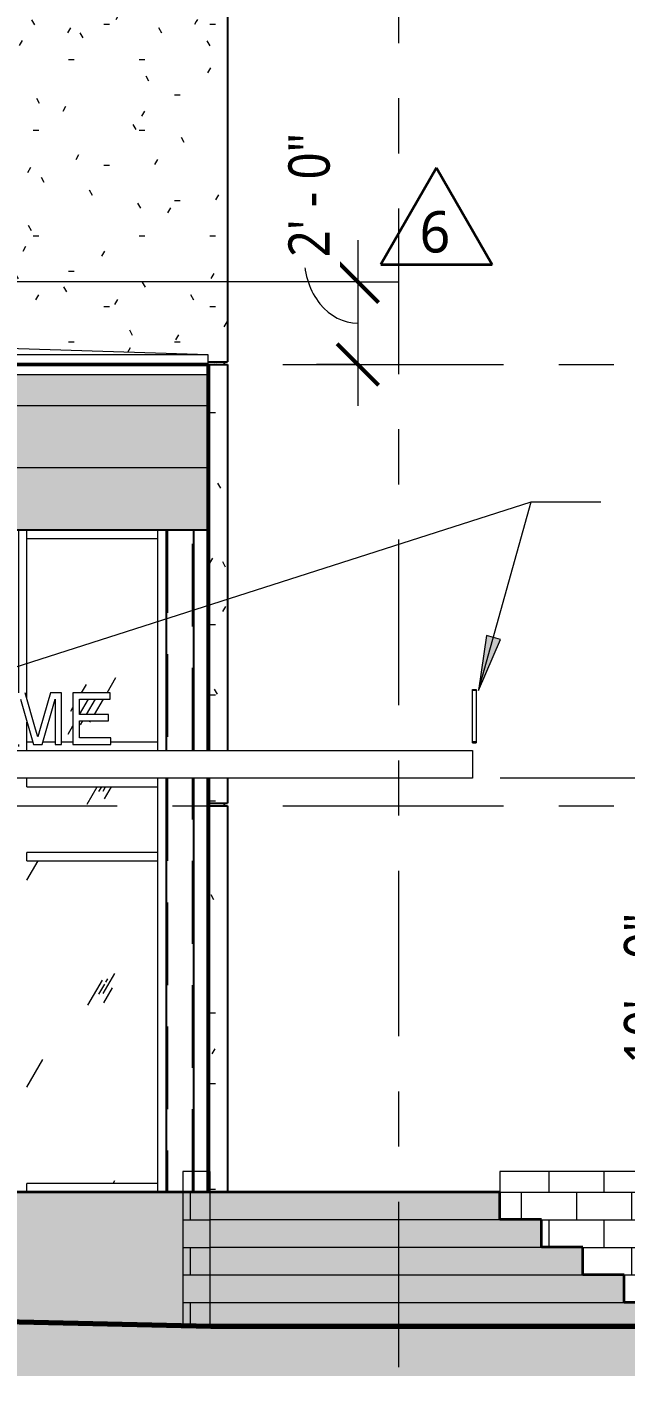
# Model space of a CAD drawing. Header units: inches. Extents: x 6 to 15224, y -733 to 6300.
# Drawn here: x 7730.3 to 7903.7, y 5055.6 to 5446.9 of the extents above; entities that cross this region are included whole.
import ezdxf

# ---------------------------------------------------------------- set-up
doc = ezdxf.new("R2010")
doc.units = ezdxf.units.IN
doc.header["$MEASUREMENT"] = 0
for name, pattern in [('Center 1_2_', [112, 64, -16, 16, -16]), ('Center 3_8_', [96, 48, -16, 16, -16]), ('Hidden 3_16_', [36, 24, -12])]:
    doc.linetypes.add(name, pattern=pattern)
for name, color, linetype, lineweight in [('A-ANNO-DIMS', 211, 'Continuous', 13), ('A-ANNO-DIMS-128', 211, 'Continuous', 13), ('A-DETL', 90, 'Continuous', 13), ('A-DETL-GENF', 92, 'Continuous', 13), ('A-FLOR-LEVL', 51, 'Continuous', 13), ('A-GENM', 13, 'Continuous', 18), ('A-GLAZ-CURT', 52, 'Continuous', 13), ('A-GLAZ-CWMG', 51, 'Continuous', 13), ('A-ROOF', 132, 'Continuous', 18), ('A-WALL', 113, 'Continuous', 25), ('A-WALL-PATT', 111, 'Continuous', 25), ('G-ANNO-REVC-IDEN', 71, 'Continuous', 35), ('G-ANNO-TEXT', 231, 'Continuous', 13), ('S-COLS', 52, 'Continuous', 25), ('S-GRID', 1, 'Continuous', 13)]:
    doc.layers.add(name, color=color, linetype=linetype, lineweight=lineweight)
doc.styles.add('Open Sans_5', font='OpenSans-Regular.ttf', dxfattribs={"height": 12})
doc.styles.add('Open Sans_8', font='OpenSans-Regular.ttf', dxfattribs={"width": 0.88, "height": 12})
doc.dimstyles.new('Linear_-_3_32__1', dxfattribs={"dimscale": 12, "dimtxt": 12.89496, "dimasz": 1, "dimexe": 1, "dimexo": 0.666667, "dimgap": 0.333333, "dimtad": 1, "dimdec": 8, "dimrnd": 0.003906, "dimzin": 3, "dimdsep": 46, "dimlunit": 4, "dimtxsty": 'Open Sans_8', "dimblk1": 'OBLIQUE', "dimblk2": 'OBLIQUE', "dimsah": 1, "dimcen": 0.09, "dimdle": 1, "dimadec": 3, "dimazin": 2, "dimtfac": 1, "dimtdec": 4, "dimtix": 1, "dimtmove": 0, "dimatfit": 3, "dimfxl": 1, "dimtvp": 1, "dimtfill": 1, "dimfrac": 2, "dimtolj": 1, "dimtzin": 0, "dimarcsym": 2})
doc.dimstyles.new('Linear_-_3_32__2', dxfattribs={"dimscale": 12, "dimtxt": 12.89496, "dimasz": 1, "dimexe": 1, "dimexo": 0.666667, "dimgap": 0.333333, "dimtad": 1, "dimdec": 8, "dimrnd": 0.003906, "dimzin": 3, "dimdsep": 46, "dimlunit": 4, "dimtxsty": 'Open Sans_8', "dimblk1": 'OBLIQUE', "dimblk2": 'OBLIQUE', "dimsah": 1, "dimcen": 0.09, "dimdle": 1, "dimadec": 3, "dimazin": 2, "dimtfac": 1, "dimtdec": 4, "dimtix": 1, "dimtmove": 1, "dimatfit": 3, "dimfxl": 1, "dimtvp": 1, "dimtfill": 1, "dimfrac": 2, "dimtolj": 1, "dimtzin": 0, "dimarcsym": 2})
pattern_1 = [(0, (7465.809, 0), (40.96, 10.24), [1.69, -29.03, 1.69, -29.03, -163.84]), (0, (7465.809, 0), (40.96, 10.24), [-61.44, 1.69, -59.75, 1.69, -29.03, -71.68]), (0, (7465.809, 0), (40.96, 10.24), [-153.6, 1.69, -18.79, 1.69, -49.51]), (120, (7481.169, 5.12), (-29.3481, 30.3524), [1.69, -29.03, 1.69, -29.03, -163.84]), (120, (7481.169, 5.12), (-29.3481, 30.3524), [-61.44, 1.69, -59.75, 1.69, -29.03, -71.68]), (120, (7481.169, 5.12), (-29.3481, 30.3524), [-153.6, 1.69, -18.79, 1.69, -49.51]), (240, (7486.289, 25.6), (-11.6119, -40.5924), [1.69, -29.03, 1.69, -29.03, -163.84]), (240, (7486.289, 25.6), (-11.6119, -40.5924), [-61.44, 1.69, -59.75, 1.69, -29.03, -71.68]), (240, (7486.289, 25.6), (-11.6119, -40.5924), [-153.6, 1.69, -18.79, 1.69, -49.51])]
pattern_2 = [(0, (7465.8091, 0), (5.12, 1.28), [0.16896, -3.671, 0.16896, -3.671, -20.48]), (0, (7465.8091, 0), (5.12, 1.28), [-7.68, 0.16896, -7.511, 0.16896, -3.671, -8.96]), (0, (7465.8091, 0), (5.12, 1.28), [-19.2, 0.16896, -2.391, 0.16896, -6.231]), (120, (7467.7291, 0.64), (-3.66851252, 3.79405007), [0.16896, -3.671, 0.16896, -3.671, -20.48]), (120, (7467.7291, 0.64), (-3.66851252, 3.79405007), [-7.68, 0.16896, -7.511, 0.16896, -3.671, -8.96]), (120, (7467.7291, 0.64), (-3.66851252, 3.79405007), [-19.2, 0.16896, -2.391, 0.16896, -6.231]), (240, (7468.3691, 3.2), (-1.45148748, -5.07405007), [0.16896, -3.671, 0.16896, -3.671, -20.48]), (240, (7468.3691, 3.2), (-1.45148748, -5.07405007), [-7.68, 0.16896, -7.511, 0.16896, -3.671, -8.96]), (240, (7468.3691, 3.2), (-1.45148748, -5.07405007), [-19.2, 0.16896, -2.391, 0.16896, -6.231])]

# ---------------------------------------------------------------- blocks, each defined once
blk = doc.blocks.new('HSS-Hollow Structural Section-Column-IL - HSS8X8X_375-12383870-NORTH ELEVATION')
at = {"layer": 'S-COLS'}
for p, q in [((1852.56, 5301), (1852.56, 5237)), ((1860.56, 5237), (1860.56, 5301)), ((1852.56, 5229), (1852.56, 5109)), ((1860.56, 5109), (1860.56, 5229))]:
    blk.add_line(p, q, dxfattribs=at)
at = {"layer": 'S-COLS', "linetype": 'Hidden 3_16_', "lineweight": 18}
for p, q in [((1852.91, 5301), (1852.91, 5237)), ((1860.21, 5237), (1860.21, 5301)), ((1852.91, 5229), (1852.91, 5109)), ((1860.21, 5109), (1860.21, 5229))]:
    blk.add_line(p, q, dxfattribs=at)
blk = doc.blocks.new('Rectangular Mullion - 2 1_2_ x 5_-20065829-NORTH ELEVATION')
at = {"layer": 'A-GLAZ-CWMG'}
for p, q in [((1812.21, 5298.5), (1812.21, 5301)), ((1812.21, 5298.5), (1850.06, 5298.5)), ((1850.06, 5301), (1850.06, 5298.5))]:
    blk.add_line(p, q, dxfattribs=at)
blk = doc.blocks.new('Rectangular Mullion - 2 1_2_ x 5_-V130-NORTH ELEVATION')
at = {"layer": 'A-GLAZ-CWMG'}
for p, q in [((1850.06, 5227.75), (1850.06, 5206.25)), ((1852.56, 5206.25), (1852.56, 5227.75))]:
    blk.add_line(p, q, dxfattribs=at)
blk = doc.blocks.new('Rectangular Mullion - 2 1_2_ x 5_-V131-NORTH ELEVATION')
at = {"layer": 'A-GLAZ-CWMG'}
for p, q in [((1850.06, 5206.25), (1850.06, 5109)), ((1852.56, 5109), (1852.56, 5206.25))]:
    blk.add_line(p, q, dxfattribs=at)
blk = doc.blocks.new('Rectangular Mullion - 2 1_2_ x 5_-12391197-NORTH ELEVATION')
at = {"layer": 'A-GLAZ-CWMG'}
for p, q in [((1850.06, 5301), (1850.06, 5238.25)), ((1852.56, 5238.25), (1852.56, 5301))]:
    blk.add_line(p, q, dxfattribs=at)
blk = doc.blocks.new('Rectangular Mullion - 2 1_2_ x 5_-12391196-NORTH ELEVATION')
at = {"layer": 'A-GLAZ-CWMG'}
for p, q in [((1850.06, 5238.25), (1850.06, 5237)), ((1852.56, 5237), (1852.56, 5238.25)), ((1850.06, 5229), (1850.06, 5227.75)), ((1852.56, 5227.75), (1852.56, 5229))]:
    blk.add_line(p, q, dxfattribs=at)
blk = doc.blocks.new('System Panel - Glazed-20080644-NORTH ELEVATION')
at = {"layer": 'A-GLAZ-CURT'}
h = blk.add_hatch(dxfattribs=at)
h.set_pattern_fill('FP_292', color=256, style=0, pattern_type=2)
h.set_pattern_definition([(59.808, (1673.483, 5198.056), (144.0017, 239.99866), [9, -754.581]), (59.808, (1672.749, 5191.443), (144.0017, 239.99866), [12, -751.581]), (59.808, (1677.934, 5196.873), (144.0017, 239.99866), [6, -757.581]), (59.808, (1676.345, 5194.094), (144.0017, 239.99866), [2, -761.581]), (59.808, (1679.04, 5194.848), (144.0017, 239.99866), [15, -748.581]), (59.808, (1704.458, 5164.654), (144.0017, 239.99866), [5.063, -758.519]), (59.808, (1704.017, 5166.918), (144.0017, 239.99866), [6.75, -756.831]), (59.808, (1702.807, 5166.775), (144.0017, 239.99866), [3.375, -760.206]), (59.808, (1704.839, 5170.279), (144.0017, 239.99866), [1.125, -762.456]), (59.808, (1699.625, 5163.547), (144.0017, 239.99866), [8.437, -755.144])])
h.paths.add_polyline_path([(1684.91, 5111.5), (1684.91, 5205), (1647.06, 5205), (1647.06, 5111.5), (1680.03, 5111.5)])
blk = doc.blocks.new('System Panel - Glazed-20065839-NORTH ELEVATION')
at = {"layer": 'A-GLAZ-CURT'}
h = blk.add_hatch(dxfattribs=at)
h.set_pattern_fill('FP_294', color=256, style=0, pattern_type=2)
h.set_pattern_definition([(59.808, (1673.483, 5256.806), (144.0017, 239.99866), [9, -754.581]), (59.808, (1672.749, 5250.193), (144.0017, 239.99866), [12, -751.581]), (59.808, (1677.934, 5255.623), (144.0017, 239.99866), [6, -757.581]), (59.808, (1676.345, 5252.844), (144.0017, 239.99866), [2, -761.581]), (59.808, (1679.04, 5253.598), (144.0017, 239.99866), [15, -748.581]), (59.808, (1704.458, 5223.404), (144.0017, 239.99866), [5.062, -758.519]), (59.808, (1704.017, 5225.668), (144.0017, 239.99866), [6.75, -756.831]), (59.808, (1702.807, 5225.525), (144.0017, 239.99866), [3.375, -760.206]), (59.808, (1704.839, 5229.029), (144.0017, 239.99866), [1.125, -762.456]), (59.808, (1699.625, 5222.297), (144.0017, 239.99866), [8.438, -755.144])])
h.paths.add_polyline_path([(1647.06, 5207.5), (1684.91, 5207.5), (1684.91, 5226.5), (1647.06, 5226.5), (1647.06, 5213)])
blk = doc.blocks.new('System Panel - Glazed-V153-NORTH ELEVATION')
at = {"layer": 'A-GLAZ-CURT'}
h = blk.add_hatch(dxfattribs=at)
h.set_pattern_fill('FP_306', color=256, style=0, pattern_type=2)
h.set_pattern_definition([(59.808, (1838.633, 5308.806), (144.0017, 239.99866), [9, -754.581]), (59.808, (1837.899, 5302.193), (144.0017, 239.99866), [12, -751.581]), (59.808, (1843.084, 5307.623), (144.0017, 239.99866), [6, -757.581]), (59.808, (1841.495, 5304.844), (144.0017, 239.99866), [2, -761.581]), (59.808, (1844.19, 5305.598), (144.0017, 239.99866), [15, -748.581]), (59.808, (1869.608, 5275.404), (144.0017, 239.99866), [5.062, -758.519]), (59.808, (1869.167, 5277.668), (144.0017, 239.99866), [6.75, -756.831]), (59.808, (1867.957, 5277.525), (144.0017, 239.99866), [3.375, -760.206]), (59.808, (1869.989, 5281.029), (144.0017, 239.99866), [1.125, -762.456]), (59.808, (1864.775, 5274.297), (144.0017, 239.99866), [8.438, -755.144])])
h.paths.add_polyline_path([(1850.06, 5239.5), (1850.06, 5298.5), (1812.21, 5298.5), (1812.21, 5251.9), (1815.34, 5241.03), (1816.61, 5245.49), (1819.03, 5253.8), (1822.25, 5253.8), (1822.25, 5239.5), (1825.53, 5239.5), (1825.53, 5253.8), (1836.3, 5253.8), (1836.3, 5251.93), (1827.4, 5251.93), (1827.4, 5247.48), (1835.84, 5247.48), (1835.84, 5245.61), (1827.4, 5245.61), (1827.4, 5240.69), (1836.54, 5240.69), (1836.54, 5239.5), (1847.66, 5239.5)])
h.paths.add_polyline_path([(1816.81, 5239.5), (1820.38, 5239.5), (1820.38, 5251.93), (1817.94, 5243.42)])
h.paths.add_polyline_path([(1812.21, 5239.5), (1813.88, 5239.5), (1812.21, 5245.3), (1812.21, 5243.24)])
blk = doc.blocks.new('Rectangular Mullion - 2 1_2_ x 5_-20065830-NORTH ELEVATION')
at = {"layer": 'A-GLAZ-CWMG'}
for p, q in [((1647.06, 5109), (1647.06, 5111.5)), ((1684.91, 5111.5), (1647.06, 5111.5)), ((1684.91, 5111.5), (1684.91, 5109))]:
    blk.add_line(p, q, dxfattribs=at)
blk = doc.blocks.new('Rectangular Mullion - 2 1_2_ x 5_-20065832-NORTH ELEVATION')
at = {"layer": 'A-GLAZ-CWMG'}
for p, q in [((1647.06, 5205), (1647.06, 5207.5)), ((1684.91, 5207.5), (1647.06, 5207.5)), ((1684.91, 5207.5), (1684.91, 5205)), ((1647.06, 5205), (1684.91, 5205))]:
    blk.add_line(p, q, dxfattribs=at)
blk = doc.blocks.new('Rectangular Mullion - 2 1_2_ x 5_-V154-NORTH ELEVATION')
at = {"layer": 'A-GLAZ-CWMG'}
for p, q in [((1812.21, 5237), (1812.21, 5239.5)), ((1813.88, 5239.5), (1812.21, 5239.5)), ((1820.38, 5239.5), (1816.81, 5239.5)), ((1825.53, 5239.5), (1822.25, 5239.5)), ((1850.06, 5239.5), (1836.54, 5239.5)), ((1850.06, 5239.5), (1850.06, 5237))]:
    blk.add_line(p, q, dxfattribs=at)
blk = doc.blocks.new('Rectangular Mullion - 2 1_2_ x 5_-V134-NORTH ELEVATION')
at = {"layer": 'A-GLAZ-CWMG'}
for p, q in [((1647.06, 5226.5), (1647.06, 5229)), ((1684.91, 5229), (1684.91, 5226.5)), ((1647.06, 5226.5), (1684.91, 5226.5))]:
    blk.add_line(p, q, dxfattribs=at)
blk = doc.blocks.new('Rectangular Mullion - 2 1_2_ x 5_-V155-NORTH ELEVATION')
at = {"layer": 'A-GLAZ-CWMG'}
for p, q in [((1809.71, 5301), (1809.71, 5253.8)), ((1812.21, 5251.9), (1812.21, 5301)), ((1812.21, 5238.25), (1812.21, 5245.3)), ((1809.71, 5238.81), (1809.71, 5238.25))]:
    blk.add_line(p, q, dxfattribs=at)
blk = doc.blocks.new('DIMBLOCK42-NORTH ELEVATION')
at = {"layer": 'A-ANNO-DIMS-128'}
for p, q in [((7923.54, 5241), (7923.54, 5097)), ((7923.54, 5229), (7867.52, 5229)), ((7923.54, 5229), (7935.54, 5229)), ((7923.54, 5109), (7911.54, 5109)), ((7923.54, 5109), (7924.03, 5109))]:
    blk.add_line(p, q, dxfattribs=at)
at = {"layer": 'A-ANNO-DIMS-128', "lineweight": 50}
for p, q in [((7923.54, 5229), (7917.54, 5235)), ((7923.54, 5229), (7929.54, 5223)), ((7923.54, 5109), (7917.54, 5115)), ((7923.54, 5109), (7929.54, 5103))]:
    blk.add_line(p, q, dxfattribs=at)
at = {"layer": 'A-ANNO-DIMS-128', "color": 0, "insert": (7903.4, 5146.09), "char_height": 12, "width": 54.9878, "attachment_point": 1, "rotation": 90, "line_spacing_factor": 1.151336, "style": 'Open Sans_8', "bg_fill": 3, "box_fill_scale": 1.25, "bg_fill_color": 256, "bg_fill_true_color": 13158600, "bg_fill_transparency": 0}
blk.add_mtext('10\' - 0"', dxfattribs=at)
blk = doc.blocks.new('_Oblique')
at = {"color": 0, "linetype": 'ByBlock', "lineweight": -2}
blk.add_line((-0.5, -0.5), (0.5, 0.5), dxfattribs=at)
blk = doc.blocks.new('DIMBLOCK46-NORTH ELEVATION')
at = {"layer": 'A-ANNO-DIMS-128'}
for p, q in [((7826.23, 5385), (7826.23, 5337)), ((7826.23, 5373), (7716.65, 5373)), ((7826.23, 5373), (7838.23, 5373)), ((7826.23, 5349), (7814.23, 5349)), ((7826.23, 5349), (7826.72, 5349))]:
    blk.add_line(p, q, dxfattribs=at)
at = {"layer": 'A-ANNO-DIMS-128', "lineweight": 50}
for p, q in [((7826.23, 5373), (7820.23, 5379)), ((7826.23, 5373), (7832.23, 5367)), ((7826.23, 5349), (7820.23, 5355)), ((7826.23, 5349), (7832.23, 5343))]:
    blk.add_line(p, q, dxfattribs=at)
at = {"layer": 'A-ANNO-DIMS-128'}
blk.add_ellipse((7826.23, 5380.1), major_axis=(0, 19.1), ratio=0.812401, start_param=1.570796, end_param=3.141593, dxfattribs=at)
at = {"layer": 'A-ANNO-DIMS-128', "color": 0, "insert": (7806.09, 5380.1), "char_height": 12, "width": 45.0403, "attachment_point": 1, "rotation": 90, "line_spacing_factor": 1.151336, "style": 'Open Sans_8', "bg_fill": 3, "box_fill_scale": 1.25, "bg_fill_color": 256, "bg_fill_true_color": 13158600, "bg_fill_transparency": 0}
blk.add_mtext('2\' - 0"', dxfattribs=at)
blk = doc.blocks.new('TAG Revision-AM - Delta-51947-NORTH ELEVATION')
at = {"layer": 'G-ANNO-REVC-IDEN'}
for p, q in [((-118.44, 6001.63), (-134.61, 5973.63)), ((-118.44, 6001.63), (-102.28, 5973.63)), ((-134.61, 5973.63), (-102.28, 5973.63))]:
    blk.add_line(p, q, dxfattribs=at)

msp = doc.modelspace()

# ---------------------------------------------------------------- hatches: boundary and pattern name
at = {"layer": 'A-DETL-GENF'}
h = msp.add_hatch(dxfattribs=at)
h.set_pattern_fill('FP_309', color=47, style=0, pattern_type=2)
h.set_pattern_definition([(0, (10249.696, 36.945), (0, 8), []), (90, (10249.696, 36.945), (-8, 8), [8, -8])])
h.paths.add_polyline_path([(7783.4613696, 5070.00431082), (7783.4613696, 5115), (7775.4613696, 5115), (7775.4613696, 5070.1882392), (7778.0238696, 5070.12932464)])
h = msp.add_hatch(dxfattribs=at)
h.set_pattern_fill('FP_307', color=47, style=0, pattern_type=2)
h.set_pattern_definition([(0, (10425.696, 36.945), (0, 8), []), (90, (10425.696, 36.945), (-8, 8), [8, -8])])
h.paths.add_polyline_path([(7915.4613696, 5070), (7959.4613696, 5070), (7959.4613696, 5115), (7867.4613696, 5115), (7867.4613696, 5101), (7879.4613696, 5101), (7879.4613696, 5093), (7891.4613696, 5093), (7891.4613696, 5085), (7903.4613696, 5085), (7903.4613696, 5077), (7915.4613696, 5077)])
msp.add_hatch(color=29, dxfattribs=at).paths.add_polyline_path([(6257.13336923, 5055.64040001), (8156.86636923, 5055.64040001), (8156.86636923, 5064), (8113.6488696, 5064), (8113.6488696, 5070), (7783.6488696, 5070), (6087.3363696, 5109), (5772.88770256, 5109), (5772.88770256, 5055.64040001), (6219.88370256, 5055.64040001)])
h = msp.add_hatch(dxfattribs=at)
h.set_pattern_fill('FP_308', color=8, style=0, pattern_type=2)
h.set_pattern_definition([(50, (7465.809, 0), (18.362056, -1.60683), [1.92, -21.12]), (355, (7465.81, 0), (-3.55226, 19.255874), [1.536, -16.896]), (100.451, (7467.339, -0.134), (14.81021, 17.649286), [1.632, -17.949]), (46.184, (7465.81, 5.12), (27.32125, -4.23761), [2.88, -31.68]), (96.636, (7468.086, 4.767), (23.92754, 24.93717), [2.448, -26.924]), (351.184, (7465.81, 5.12), (23.92765, 24.93743), [2.304, -25.344]), (21, (7468.369, 3.84), (15.28081, -10.307465), [1.92, -21.12]), (326, (7468.37, 3.84), (6.22856, 18.563735), [1.536, -16.896]), (71.451, (7469.643, 2.981), (21.509846, 8.25628), [1.632, -17.949]), (37.5, (7465.809, 0), (0.311095, 8.5225365), [0.16896, -16.522, 0.16896, -16.983, -16.96]), (37.5, (7465.809, 0), (0.311095, 8.5225365), [-33.843, 0.16896, -16.791]), (7.5, (7465.809, 0), (6.734636, 10.097431), [0.16896, -9.61, 0.16896, -16.138, -6.464]), (7.5, (7465.809, 0), (6.734636, 10.097431), [-26.086, 0.16896, -6.295]), (327.5, (7460.1, 0), (13.666107, -0.577186), [0.16896, -6.231, 0.16896, -19.799, -26.496]), (327.5, (7460.1, 0), (13.666107, -0.577186), [-26.368, 0.16896, -26.327]), (317.5, (7457.54, 0), (14.929853, 2.562859), [0.16896, -8.151, 0.16896, -13.092, -18.816]), (317.5, (7457.54, 0), (14.929853, 2.562859), [-21.581, 0.16896, -18.647])])
h.paths.add_polyline_path([(7891.4613696, 5070), (7915.4613696, 5070), (7915.4613696, 5077), (7903.4613696, 5077), (7903.4613696, 5085), (7891.4613696, 5085), (7891.4613696, 5093), (7879.4613696, 5093), (7879.4613696, 5101), (7867.4613696, 5101), (7867.4613696, 5109), (6089.50986923, 5108.95002897), (7785.1488696, 5070), (7879.4613696, 5070)])
at = {"layer": 'A-WALL-PATT', "lineweight": 13}
h = msp.add_hatch(dxfattribs=at)
h.set_pattern_fill('FP_142', color=256, style=0, pattern_type=2)
h.set_pattern_definition(pattern_1)
h.paths.add_polyline_path([(7779.3988696, 5351.85921366), (7779.3988696, 5475.875), (7531.4613696, 5475.875), (7531.4613696, 5467.75), (7531.9613696, 5467.75), (7531.9613696, 5458.25), (7531.4613696, 5458.25), (7531.49270795, 5377), (7708.6488696, 5377), (7708.6488696, 5354.10702939), (7775.05728589, 5351.99715119)])
h = msp.add_hatch(dxfattribs=at)
h.set_pattern_fill('FP_142', color=256, style=0, pattern_type=2)
h.set_pattern_definition(pattern_1)
h.paths.add_polyline_path([(7782.8363696, 5349.75), (7788.4613696, 5349.75), (7788.4613696, 5475.875), (7779.3988696, 5475.875), (7779.3988696, 5351.85921366), (7782.8363696, 5351.75)])
at = {"layer": 'A-WALL-PATT'}
h = msp.add_hatch(color=256, dxfattribs=at)
h.paths.add_polyline_path([(7480.6488696, 5109), (7480.6488696, 5195), (7520.6488696, 5195), (7520.6488696, 5109), (7562.6488696, 5109), (7562.6488696, 5229), (7477.2738696, 5229), (7477.2738696, 5109), (7477.9535571, 5109)])
h.paths.add_polyline_path([(7477.9535571, 5237), (7562.6488696, 5237), (7562.6488696, 5301), (7783.1488696, 5301), (7783.1488696, 5349), (7782.8363696, 5349), (7782.8363696, 5346), (7477.2738696, 5346), (7477.2738696, 5237)])
at = {"layer": 'A-WALL-PATT', "lineweight": 13}
h = msp.add_hatch(dxfattribs=at)
h.set_pattern_fill('FP_144', color=256, style=0, pattern_type=2)
h.set_pattern_definition(pattern_2)
h.paths.add_polyline_path([(7783.1488696, 5349), (7787.4613696, 5349), (7787.4613696, 5349.75), (7782.8363696, 5349.75), (7782.8363696, 5349)])
h = msp.add_hatch(dxfattribs=at)
h.set_pattern_fill('FP_142', color=256, style=0, pattern_type=2)
h.set_pattern_definition(pattern_1)
h.paths.add_polyline_path([(7784.36970256, 5221.75), (7788.4613696, 5221.75), (7788.4613696, 5229), (7783.1488696, 5229), (7783.1488696, 5221.75)])
h.paths.add_polyline_path([(7784.36970256, 5237), (7788.4613696, 5237), (7788.4613696, 5349), (7783.1488696, 5349), (7783.1488696, 5237)])
h = msp.add_hatch(dxfattribs=at)
h.set_pattern_fill('FP_144', color=256, style=0, pattern_type=2)
h.set_pattern_definition(pattern_2)
h.paths.add_polyline_path([(7786.6488696, 5221), (7787.4613696, 5221), (7787.4613696, 5221.75), (7783.1488696, 5221.75), (7783.1488696, 5221), (7784.36970256, 5221)])
h = msp.add_hatch(dxfattribs=at)
h.set_pattern_fill('FP_142', color=256, style=0, pattern_type=2)
h.set_pattern_definition(pattern_1)
h.paths.add_polyline_path([(7784.36970256, 5109), (7788.4613696, 5109), (7788.4613696, 5221), (7783.1488696, 5221), (7783.1488696, 5109), (7783.4613696, 5109)])
at = {"layer": 'G-ANNO-TEXT'}
msp.add_hatch(color=7, dxfattribs=at).paths.add_polyline_path([(7861.25045019, 5254.41850953), (7867.57645147, 5269.26501744), (7863.5183392, 5270.39642456)])

# ---------------------------------------------------------------- linework, layer by layer
at = {"layer": 'A-DETL', "lineweight": 50}
for p, q in [((7466.0863696, 5349), (7782.8363696, 5349)), ((7466.0863696, 5349), (7782.8363696, 5349)), ((7782.8363696, 5349), (7782.8363696, 5237)), ((7782.8363696, 5349), (7782.8363696, 5237)), ((7782.8363696, 5229), (7782.8363696, 5109)), ((7782.8363696, 5229), (7782.8363696, 5109))]:
    msp.add_line(p, q, dxfattribs=at)
at = {"layer": 'A-DETL', "lineweight": 18}
for p, q in [((7782.8363696, 5337), (7466.0863696, 5337)), ((7782.8363696, 5319), (7466.0863696, 5319))]:
    msp.add_line(p, q, dxfattribs=at)
at = {"layer": 'A-DETL'}
for p, q in [((7783.4613696, 5115), (7775.4613696, 5115)), ((7775.4613696, 5115), (7775.4613696, 5070)), ((7783.4613696, 5070), (7783.4613696, 5115)), ((7959.4613696, 5115), (7867.4613696, 5115)), ((7867.4613696, 5115), (7867.4613696, 5109)), ((7783.6488696, 5101), (7867.4613696, 5101)), ((7783.6488696, 5093), (7879.4613696, 5093)), ((7783.6488696, 5085), (7891.4613696, 5085)), ((7783.6488696, 5077), (7903.4613696, 5077)), ((7775.4613696, 5070), (7783.4613696, 5070))]:
    msp.add_line(p, q, dxfattribs=at)
at = {"layer": 'A-DETL', "lineweight": 35}
for p, q in [((7867.4613696, 5109), (6087.3363696, 5109)), ((7867.4613696, 5101), (7867.4613696, 5109)), ((7879.4613696, 5101), (7867.4613696, 5101)), ((7879.4613696, 5093), (7879.4613696, 5101)), ((7891.4613696, 5093), (7879.4613696, 5093)), ((7891.4613696, 5085), (7891.4613696, 5093)), ((7903.4613696, 5085), (7891.4613696, 5085)), ((7903.4613696, 5077), (7903.4613696, 5085)), ((7915.4613696, 5077), (7903.4613696, 5077))]:
    msp.add_line(p, q, dxfattribs=at)
at = {"layer": 'A-DETL', "lineweight": 70}
for p, q in [((7783.6488696, 5070), (6087.3363696, 5109)), ((8113.6488696, 5070), (7783.6488696, 5070))]:
    msp.add_line(p, q, dxfattribs=at)
at = {"layer": 'A-FLOR-LEVL', "linetype": 'Center 1_2_'}
for p, q in [((5788.49234292, 5349), (8064.94482678, 5349)), ((5788.49234292, 5221), (8064.94482678, 5221)), ((5788.49234292, 5109), (8064.94482678, 5109))]:
    msp.add_line(p, q, dxfattribs=at)
at = {"layer": 'A-GENM'}
for p, q in [((7859.5238696, 5254.50355053), (7859.5238696, 5254.7331723)), ((7859.5238696, 5254.7331723), (7860.5238696, 5254.7331723)), ((7859.5238696, 5254.50355053), (7860.5238696, 5254.50355053)), ((7859.5238696, 5239.5104383), (7859.5238696, 5254.4989764)), ((7859.5238696, 5254.4989764), (7860.5238696, 5254.4989764)), ((7860.5238696, 5254.7331723), (7860.5238696, 5254.50355053)), ((7860.5238696, 5254.4989764), (7860.5238696, 5239.5104383)), ((7728.39576928, 5251.92860547), (7732.16120035, 5238.81363464)), ((7732.81255772, 5243.23774171), (7729.74605506, 5253.80217273)), ((7737.11590753, 5253.80217273), (7734.10063521, 5243.42070726)), ((7734.70076223, 5238.81363464), (7738.46619331, 5251.92860547)), ((7740.33976057, 5253.80217273), (7737.11590753, 5253.80217273)), ((7738.46619331, 5251.92860547), (7738.46619331, 5238.81363464)), ((7740.33976057, 5238.81363464), (7740.33976057, 5253.80217273)), ((7754.39151503, 5253.80217273), (7743.61850328, 5253.80217273)), ((7743.61850328, 5253.80217273), (7743.61850328, 5238.81363464)), ((7745.49207054, 5247.47888323), (7745.49207054, 5251.92860547)), ((7745.49207054, 5251.92860547), (7754.39151503, 5251.92860547)), ((7754.39151503, 5251.92860547), (7754.39151503, 5253.80217273)), ((7753.92312322, 5247.47888323), (7745.49207054, 5247.47888323)), ((7753.92312322, 5245.60531596), (7753.92312322, 5247.47888323)), ((7733.43098129, 5241.03117714), (7732.81255772, 5243.23774171)), ((7734.10063521, 5243.42070726), (7733.43098129, 5241.03117714)), ((7745.49207054, 5240.6872019), (7745.49207054, 5245.60531596)), ((7745.49207054, 5245.60531596), (7753.92312322, 5245.60531596)), ((7732.16120035, 5238.81363464), (7734.70076223, 5238.81363464)), ((7738.46619331, 5238.81363464), (7740.33976057, 5238.81363464)), ((7743.61850328, 5238.81363464), (7754.62571094, 5238.81363464)), ((7754.62571094, 5240.6872019), (7745.49207054, 5240.6872019)), ((7754.62571094, 5238.81363464), (7754.62571094, 5240.6872019)), ((7860.5238696, 5239.5104383), (7859.5238696, 5239.5104383)), ((7859.5238696, 5239.27624239), (7859.5238696, 5239.45737829)), ((7859.5238696, 5239.45737829), (7860.5238696, 5239.45737829)), ((7859.5238696, 5239.27624239), (7860.5238696, 5239.27624239)), ((7860.5238696, 5239.45737829), (7860.5238696, 5239.27624239))]:
    msp.add_line(p, q, dxfattribs=at)
at = {"layer": 'A-ROOF'}
for p, q in [((7782.8363696, 5351.75), (7708.6488696, 5354.10702939)), ((7782.8363696, 5351.75), (7466.0863696, 5351.75)), ((7782.8363696, 5346), (7782.8363696, 5351.75)), ((7782.8363696, 5346), (7466.0863696, 5346)), ((6754.2113696, 5237), (7859.5238696, 5237)), ((7859.5238696, 5237), (7859.5238696, 5229)), ((7859.5238696, 5229), (6754.2113696, 5229))]:
    msp.add_line(p, q, dxfattribs=at)
at = {"layer": 'A-WALL'}
for p, q in [((7788.4613696, 5475.875), (7788.4613696, 5349.75)), ((7782.8363696, 5349.75), (7788.4613696, 5349.75)), ((7782.8363696, 5349), (7788.4613696, 5349)), ((7783.1488696, 5349), (7783.1488696, 5237)), ((7787.4613696, 5349.75), (7787.4613696, 5349)), ((7788.4613696, 5349), (7788.4613696, 5237)), ((7562.6488696, 5301), (7783.1488696, 5301)), ((7783.1488696, 5229), (7783.1488696, 5109)), ((7788.4613696, 5229), (7788.4613696, 5221.75)), ((7783.1488696, 5221.75), (7788.4613696, 5221.75)), ((7783.1488696, 5221), (7788.4613696, 5221)), ((7787.4613696, 5221.75), (7787.4613696, 5221)), ((7788.4613696, 5221), (7788.4613696, 5109))]:
    msp.add_line(p, q, dxfattribs=at)
at = {"layer": 'G-ANNO-TEXT', "color": 7}
for p, q in [((7703.59820009, 5253.76818151), (7876.50304618, 5309.1262674)), ((7861.25045019, 5254.41850953), (7876.50304618, 5309.1262674)), ((7876.50304618, 5309.1262674), (7896.73094014, 5309.1262674)), ((7876.50304618, 5309.1262674), (7896.73094014, 5309.1262674)), ((7863.5183392, 5270.39642456), (7861.25045019, 5254.41850953)), ((7867.57645147, 5269.26501744), (7863.5183392, 5270.39642456)), ((7861.25045019, 5254.41850953), (7867.57645147, 5269.26501744))]:
    msp.add_line(p, q, dxfattribs=at)
at = {"layer": 'S-GRID', "linetype": 'Center 3_8_'}
msp.add_line((7838.1488696, 5058.19108611), (7838.1488696, 6219.06052942), dxfattribs=at)

# ---------------------------------------------------------------- block references
at = {"layer": 'A-GLAZ-CURT'}
for name, p in [('System Panel - Glazed-V153-NORTH ELEVATION', (5918.08809281, 0)), ('System Panel - Glazed-20065839-NORTH ELEVATION', (6083.2380928, 0)), ('System Panel - Glazed-20080644-NORTH ELEVATION', (6083.2380928, 0))]:
    msp.add_blockref(name, p, dxfattribs=at)
at = {"layer": 'A-GLAZ-CWMG'}
for name, p in [('Rectangular Mullion - 2 1_2_ x 5_-V155-NORTH ELEVATION', (5918.08809281, 0)), ('Rectangular Mullion - 2 1_2_ x 5_-20065829-NORTH ELEVATION', (5918.08809281, 0)), ('Rectangular Mullion - 2 1_2_ x 5_-12391197-NORTH ELEVATION', (5918.08809281, 0)), ('Rectangular Mullion - 2 1_2_ x 5_-V154-NORTH ELEVATION', (5918.08809281, 0)), ('Rectangular Mullion - 2 1_2_ x 5_-12391196-NORTH ELEVATION', (5918.08809281, 0)), ('Rectangular Mullion - 2 1_2_ x 5_-V134-NORTH ELEVATION', (6083.2380928, 0)), ('Rectangular Mullion - 2 1_2_ x 5_-V130-NORTH ELEVATION', (5918.08809281, 0)), ('Rectangular Mullion - 2 1_2_ x 5_-20065832-NORTH ELEVATION', (6083.2380928, 0)), ('Rectangular Mullion - 2 1_2_ x 5_-V131-NORTH ELEVATION', (5918.08809281, 0)), ('Rectangular Mullion - 2 1_2_ x 5_-20065830-NORTH ELEVATION', (6083.2380928, 0))]:
    msp.add_blockref(name, p, dxfattribs=at)
at = {"layer": 'S-COLS', "linetype": 'Hidden 3_16_', "lineweight": 18}
msp.add_blockref('HSS-Hollow Structural Section-Column-IL - HSS8X8X_375-12383870-NORTH ELEVATION', (5918.08809281, 0), dxfattribs=at)

# ---------------------------------------------------------------- texts
at = {"layer": 'G-ANNO-REVC-IDEN', "lineweight": 13, "insert": (7844.13519941, 5393.45745282), "char_height": 12, "width": 11.716, "attachment_point": 1, "style": 'Open Sans_5'}
msp.add_mtext('6', dxfattribs=at)

# ---------------------------------------------------------------- next in the draw order: dimensions: what is measured, and where the dimension line sits
at = {"layer": 'A-ANNO-DIMS'}
dim = msp.add_linear_dim(base=(7826.233009356, 5349), p1=(7708.6488695954, 5373), p2=(7834.7182907302, 5349), angle=90, dimstyle='Linear_-_3_32__2', override={"dimpost": '<>', "dimfxl": 128.333546}, dxfattribs=at)
dim.commit()
dim.dimension.update_dxf_attribs({"geometry": 'DIMBLOCK46-NORTH ELEVATION', "text_midpoint": (7814.0882007348, 5402.6158215877), "dimtype": 160, "text_rotation": 90})
dim = msp.add_linear_dim(base=(7923.5423308142, 5109), p1=(7859.5238695954, 5229), p2=(7932.0276121885, 5109), angle=90, dimstyle='Linear_-_3_32__1', override={"dimpost": '<>', "dimfxl": 140.202684}, dxfattribs=at)
dim.commit()
dim.dimension.update_dxf_attribs({"geometry": 'DIMBLOCK42-NORTH ELEVATION', "text_midpoint": (7913.3911047421, 5169)})

# ---------------------------------------------------------------- next in the draw order: block references
at = {"layer": 'G-ANNO-REVC-IDEN'}
msp.add_blockref('TAG Revision-AM - Delta-51947-NORTH ELEVATION', (7967.47863202, -595.64970769), dxfattribs=at)

doc.saveas('drawing.dxf')
